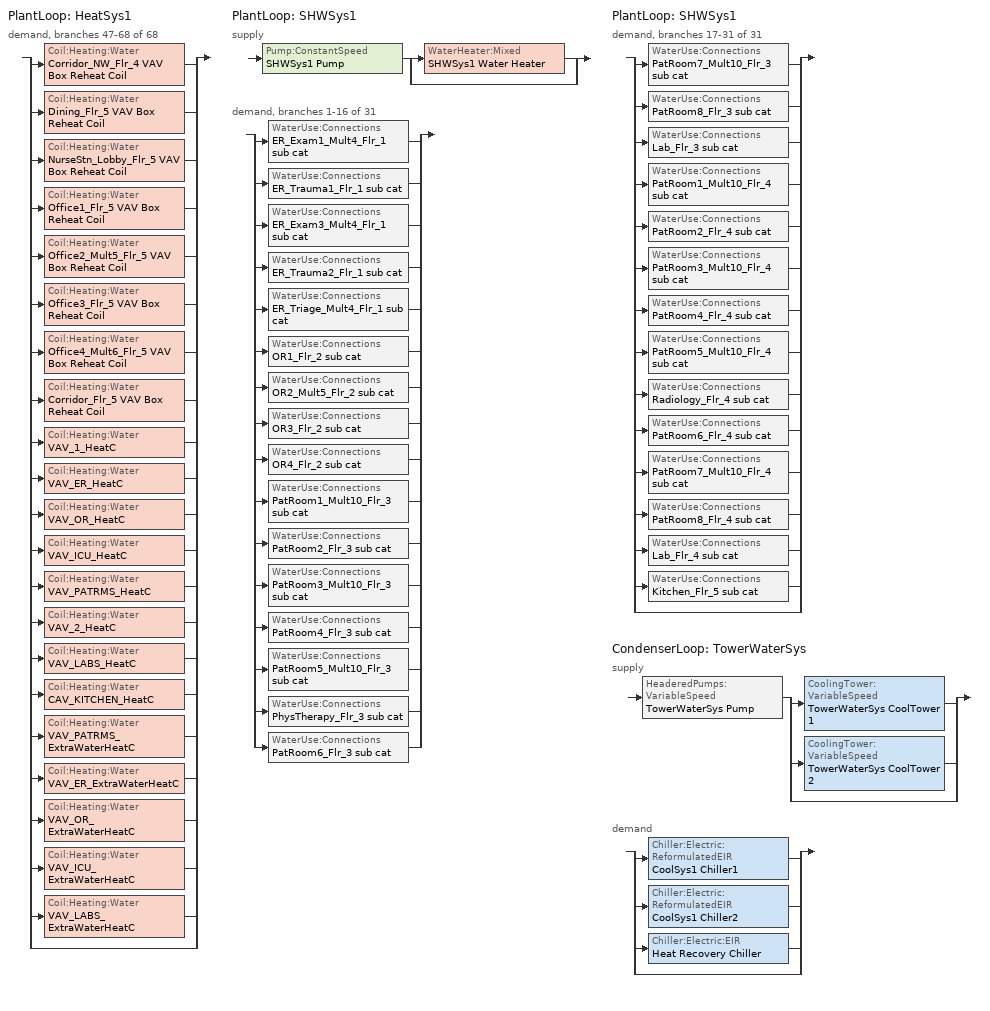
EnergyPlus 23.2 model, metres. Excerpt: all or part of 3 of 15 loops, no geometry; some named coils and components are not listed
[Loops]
PlantLoop 'HeatSys1'
 demand, branches 47-68 of 68: split
  | Coil:Heating:Water 'Corridor_NW_Flr_4 VAV Box Reheat Coil'
  | Coil:Heating:Water 'Dining_Flr_5 VAV Box Reheat Coil'
  | Coil:Heating:Water 'NurseStn_Lobby_Flr_5 VAV Box Reheat Coil'
  | Coil:Heating:Water 'Office1_Flr_5 VAV Box Reheat Coil'
  | Coil:Heating:Water 'Office2_Mult5_Flr_5 VAV Box Reheat Coil'
  | Coil:Heating:Water 'Office3_Flr_5 VAV Box Reheat Coil'
  | Coil:Heating:Water 'Office4_Mult6_Flr_5 VAV Box Reheat Coil'
  | Coil:Heating:Water 'Corridor_Flr_5 VAV Box Reheat Coil'
  | Coil:Heating:Water 'VAV_1_HeatC'
  | Coil:Heating:Water 'VAV_ER_HeatC'
  | Coil:Heating:Water 'VAV_OR_HeatC'
  | Coil:Heating:Water 'VAV_ICU_HeatC'
  | Coil:Heating:Water 'VAV_PATRMS_HeatC'
  | Coil:Heating:Water 'VAV_2_HeatC'
  | Coil:Heating:Water 'VAV_LABS_HeatC'
  | Coil:Heating:Water 'CAV_KITCHEN_HeatC'
  | Coil:Heating:Water 'VAV_PATRMS_ExtraWaterHeatC'
  | Coil:Heating:Water 'VAV_ER_ExtraWaterHeatC'
  | Coil:Heating:Water 'VAV_OR_ExtraWaterHeatC'
  | Coil:Heating:Water 'VAV_ICU_ExtraWaterHeatC'
  | Coil:Heating:Water 'VAV_LABS_ExtraWaterHeatC'
  | bypass
PlantLoop 'SHWSys1'
 supply: Pump:ConstantSpeed 'SHWSys1 Pump' > split
  | WaterHeater:Mixed 'SHWSys1 Water Heater'
  | bypass
 demand, branches 1-16 of 31: split
  | WaterUse:Connections 'ER_Exam1_Mult4_Flr_1 sub cat'
  | WaterUse:Connections 'ER_Trauma1_Flr_1 sub cat'
  | WaterUse:Connections 'ER_Exam3_Mult4_Flr_1 sub cat'
  | WaterUse:Connections 'ER_Trauma2_Flr_1 sub cat'
  | WaterUse:Connections 'ER_Triage_Mult4_Flr_1 sub cat'
  | WaterUse:Connections 'OR1_Flr_2 sub cat'
  | WaterUse:Connections 'OR2_Mult5_Flr_2 sub cat'
  | WaterUse:Connections 'OR3_Flr_2 sub cat'
  | WaterUse:Connections 'OR4_Flr_2 sub cat'
  | WaterUse:Connections 'PatRoom1_Mult10_Flr_3 sub cat'
  | WaterUse:Connections 'PatRoom2_Flr_3 sub cat'
  | WaterUse:Connections 'PatRoom3_Mult10_Flr_3 sub cat'
  | WaterUse:Connections 'PatRoom4_Flr_3 sub cat'
  | WaterUse:Connections 'PatRoom5_Mult10_Flr_3 sub cat'
  | WaterUse:Connections 'PhysTherapy_Flr_3 sub cat'
  | WaterUse:Connections 'PatRoom6_Flr_3 sub cat'
PlantLoop 'SHWSys1'
 demand, branches 17-31 of 31: split
  | WaterUse:Connections 'PatRoom7_Mult10_Flr_3 sub cat'
  | WaterUse:Connections 'PatRoom8_Flr_3 sub cat'
  | WaterUse:Connections 'Lab_Flr_3 sub cat'
  | WaterUse:Connections 'PatRoom1_Mult10_Flr_4 sub cat'
  | WaterUse:Connections 'PatRoom2_Flr_4 sub cat'
  | WaterUse:Connections 'PatRoom3_Mult10_Flr_4 sub cat'
  | WaterUse:Connections 'PatRoom4_Flr_4 sub cat'
  | WaterUse:Connections 'PatRoom5_Mult10_Flr_4 sub cat'
  | WaterUse:Connections 'Radiology_Flr_4 sub cat'
  | WaterUse:Connections 'PatRoom6_Flr_4 sub cat'
  | WaterUse:Connections 'PatRoom7_Mult10_Flr_4 sub cat'
  | WaterUse:Connections 'PatRoom8_Flr_4 sub cat'
  | WaterUse:Connections 'Lab_Flr_4 sub cat'
  | WaterUse:Connections 'Kitchen_Flr_5 sub cat'
  | bypass
CondenserLoop 'TowerWaterSys'
 supply: HeaderedPumps:VariableSpeed 'TowerWaterSys Pump' > split
  | CoolingTower:VariableSpeed 'TowerWaterSys CoolTower 1'
  | CoolingTower:VariableSpeed 'TowerWaterSys CoolTower 2'
  | bypass
 demand: split
  | Chiller:Electric:ReformulatedEIR 'CoolSys1 Chiller1'
  | Chiller:Electric:ReformulatedEIR 'CoolSys1 Chiller2'
  | Chiller:Electric:EIR 'Heat Recovery Chiller'
  | bypass
[Coil:Heating:Water] Availability schedule=ALWAYS_ON; Maximum water flow rate=Autosize; Performance input method=UFactorTimesAreaAndDesignWaterFlowRate; Rated capacity=Autosize; Rated inlet air temperature=12.8; Rated inlet water temperature=48.89; Rated outlet air temperature=40; Rated outlet water temperature=35; U factor times area value=Autosize
Corridor_Flr_5 VAV Box Reheat Coil; Corridor_NW_Flr_4 VAV Box Reheat Coil; Dining_Flr_5 VAV Box Reheat Coil; NurseStn_Lobby_Flr_5 VAV Box Reheat Coil; Office1_Flr_5 VAV Box Reheat Coil; Office2_Mult5_Flr_5 VAV Box Reheat Coil; Office3_Flr_5 VAV Box Reheat Coil; Office4_Mult6_Flr_5 VAV Box Reheat Coil
[CondenserEquipmentList]
TowerWaterSys Equipment List 1: TowerWaterSys CoolTower 1, CoolingTower:VariableSpeed
TowerWaterSys Equipment List 2: TowerWaterSys CoolTower 1, CoolingTower:VariableSpeed, TowerWaterSys CoolTower 2, CoolingTower:VariableSpeed
[CondenserEquipmentOperationSchemes]
TowerWaterSys Loop Operation Scheme List: Control scheme 1=TowerWaterSys Operation Scheme; Control scheme 1 schedule=PlantOnSched
[CondenserLoop]
TowerWaterSys: Condenser equipment operation scheme=TowerWaterSys Loop Operation Scheme List; Condenser loop volume=Autocalculate; Fluid type=Water; Load distribution scheme=SequentialLoad; Maximum loop flow rate=Autosize; Maximum loop temperature=80; Minimum loop flow rate=0; Minimum loop temperature=5
[CoolingTower:VariableSpeed] Cell control=MaximalCell; Design air flow rate=Autosize; Design approach temperature=5.55556; Design fan power=19340.7; Design inlet air wet bulb temperature=20; Design range temperature=5.55556; Design water flow rate=0.0272255; Fan power ratio function of air flow rate ratio curve=Tower_Fan_Curve; Fraction of tower capacity in free convection regime=0.125; Minimum air flow rate ratio=0.2; Model type=CoolToolsCrossFlow; Number of cells=4; Sizing factor=1
TowerWaterSys CoolTower 1; TowerWaterSys CoolTower 2
[EnergyManagementSystem:Sensor]
Tower_PumpMassFlow: Output variable or output meter index key=TowerWaterSys Supply Inlet Node; Output variable or output meter=System Node Mass Flow Rate
[HeaderedPumps:VariableSpeed]
TowerWaterSys Pump: Design power consumption=Autosize; Design pump head=148557; Flow sequencing control scheme=Sequential; Fraction of motor inefficiencies to fluid stream=0; Minimum flow rate fraction=0; Motor efficiency=0.909; Number of pumps in bank=4; Pump control type=Intermittent; Total design flow rate=Autosize; Coefficient 1 of the part load performance curve=0; Coefficient 2 of the part load performance curve=0.0216; Coefficient 3 of the part load performance curve=-0.0325; Coefficient 4 of the part load performance curve=1.0095
[PlantEquipmentList]
SHWSys1 Equipment List: SHWSys1 Water Heater, WaterHeater:Mixed
[PlantEquipmentOperation:CoolingLoad]
TowerWaterSys Operation Scheme: Load range 1 lower limit=0; Load range 1 upper limit=697421; Load range 2 lower limit=697421; Load range 2 upper limit=1e+14; Range 1 equipment list=TowerWaterSys Equipment List 1; Range 2 equipment list=TowerWaterSys Equipment List 2
[PlantEquipmentOperation:HeatingLoad]
SHWSys1 Operation Scheme: Load range 1 lower limit=0; Load range 1 upper limit=1e+15; Range 1 equipment list=SHWSys1 Equipment List
[PlantEquipmentOperationSchemes]
SHWSys1 Loop Operation Scheme List: Control scheme 1=SHWSys1 Operation Scheme; Control scheme 1 schedule=PlantOnSched
[PlantLoop]
SHWSys1: Fluid type=Water; Load distribution scheme=Optimal; Maximum loop flow rate=Autosize; Maximum loop temperature=60; Minimum loop flow rate=0; Minimum loop temperature=10; Plant equipment operation scheme=SHWSys1 Loop Operation Scheme List; Plant loop volume=Autocalculate
[Pump:ConstantSpeed]
SHWSys1 Pump: Design flow rate=Autosize; Design power consumption=Autosize; Design pump head=29891; Fraction of motor inefficiencies to fluid stream=0; Motor efficiency=0.3; Pump control type=Intermittent
[SetpointManager:Scheduled] Control variable=Temperature
Name | Schedule | Setpoint node or nodelist
SHWSys1 Loop Setpoint Manager | SHWSys1-Loop-Temp-Schedule | SHWSys1 Supply Outlet Node
TowerWaterSystem Loop Setpoint Manager | Tower-Loop-Temp-Schedule | TowerWaterSys Supply Outlet Node
[Sizing:Plant]
Name | Design loop exit temperature | Loop design temperature difference | Loop type | Coincident sizing factor mode | Sizing option | Zone timesteps in averaging window
SHWSys1 | 60 | 5 | Heating
TowerWaterSys | 29.4444 | 5.55556 | Condenser | GlobalCoolingSizingFactor | Coincident | 6
[WaterHeater:Mixed]
SHWSys1 Water Heater: Ambient temperature indicator=Zone; Ambient temperature zone=BASEMENT; Deadband temperature difference=2; Heater control type=Cycle; Heater fuel type=NaturalGas; Heater maximum capacity=175843; Heater thermal efficiency=0.802765; Indirect water heating recovery time=1.5; Maximum temperature limit=82.2222; Off cycle loss coefficient to ambient temperature=15.601; Off cycle parasitic fuel consumption rate=17147.66; Off cycle parasitic fuel type=NaturalGas; Off cycle parasitic heat fraction to tank=0.8; On cycle loss coefficient to ambient temperature=15.601; On cycle parasitic fuel consumption rate=17147.66; On cycle parasitic fuel type=NaturalGas; Setpoint temperature schedule=SHWSys1 Water Heater Setpoint Temperature Schedule; Source side design flow rate=Autosize; Source side effectiveness=1; Tank volume=2.271247; Use side design flow rate=Autosize; Use side effectiveness=1
[WaterUse:Connections]
Name | Water use equipment name 1
ER_Exam1_Mult4_Flr_1 sub cat | ER_Exam1_Mult4_Flr_1 sub cat
ER_Exam3_Mult4_Flr_1 sub cat | ER_Exam3_Mult4_Flr_1 sub cat
ER_Trauma1_Flr_1 sub cat | ER_Trauma1_Flr_1 sub cat
ER_Trauma2_Flr_1 sub cat | ER_Trauma2_Flr_1 sub cat
ER_Triage_Mult4_Flr_1 sub cat | ER_Triage_Mult4_Flr_1 sub cat
Kitchen_Flr_5 sub cat | Kitchen_Flr_5 sub cat
Lab_Flr_3 sub cat | Lab_Flr_3 sub cat
Lab_Flr_4 sub cat | Lab_Flr_4 sub cat
OR1_Flr_2 sub cat | OR1_Flr_2 sub cat
OR2_Mult5_Flr_2 sub cat | OR2_Mult5_Flr_2 sub cat
OR3_Flr_2 sub cat | OR3_Flr_2 sub cat
OR4_Flr_2 sub cat | OR4_Flr_2 sub cat
PatRoom1_Mult10_Flr_3 sub cat | PatRoom1_Mult10_Flr_3 sub cat
PatRoom1_Mult10_Flr_4 sub cat | PatRoom1_Mult10_Flr_4 sub cat
PatRoom2_Flr_3 sub cat | PatRoom2_Flr_3 sub cat
PatRoom2_Flr_4 sub cat | PatRoom2_Flr_4 sub cat
PatRoom3_Mult10_Flr_3 sub cat | PatRoom3_Mult10_Flr_3 sub cat
PatRoom3_Mult10_Flr_4 sub cat | PatRoom3_Mult10_Flr_4 sub cat
PatRoom4_Flr_3 sub cat | PatRoom4_Flr_3 sub cat
PatRoom4_Flr_4 sub cat | PatRoom4_Flr_4 sub cat
PatRoom5_Mult10_Flr_3 sub cat | PatRoom5_Mult10_Flr_3 sub cat
PatRoom5_Mult10_Flr_4 sub cat | PatRoom5_Mult10_Flr_4 sub cat
PatRoom6_Flr_3 sub cat | PatRoom6_Flr_3 sub cat
PatRoom6_Flr_4 sub cat | PatRoom6_Flr_4 sub cat
PatRoom7_Mult10_Flr_3 sub cat | PatRoom7_Mult10_Flr_3 sub cat
PatRoom7_Mult10_Flr_4 sub cat | PatRoom7_Mult10_Flr_4 sub cat
PatRoom8_Flr_3 sub cat | PatRoom8_Flr_3 sub cat
PatRoom8_Flr_4 sub cat | PatRoom8_Flr_4 sub cat
PhysTherapy_Flr_3 sub cat | PhysTherapy_Flr_3 sub cat
Radiology_Flr_4 sub cat | Radiology_Flr_4 sub cat
[WaterUse:Equipment] End use subcategory=WaterUse
Name | Zone | Flow rate fraction schedule | Hot water supply temperature schedule | Latent fraction schedule | Peak flow rate | Sensible fraction schedule
ER_Exam1_Mult4_Flr_1 sub cat | ER_Exam1_Mult4_Flr_1 | BLDG_SWH_EXTD_SCH | ER_Exam1_Mult4_Flr_1 sub catHot Supply Temp Sched | ER_Exam1_Mult4_Flr_1 sub cat Latent fract sched | 1.05556e-06 | ER_Exam1_Mult4_Flr_1 sub cat Sensible fract sched
ER_Exam3_Mult4_Flr_1 sub cat | ER_Exam3_Mult4_Flr_1 | BLDG_SWH_EXTD_SCH | ER_Exam3_Mult4_Flr_1 sub catHot Supply Temp Sched | ER_Exam3_Mult4_Flr_1 sub cat Latent fract sched | 1.05556e-06 | ER_Exam3_Mult4_Flr_1 sub cat Sensible fract sched
ER_Trauma1_Flr_1 sub cat | ER_Trauma1_Flr_1 | BLDG_SWH_EXTD_SCH | ER_Trauma1_Flr_1 sub catHot Supply Temp Sched | ER_Trauma1_Flr_1 sub cat Latent fract sched | 1.05556e-06 | ER_Trauma1_Flr_1 sub cat Sensible fract sched
ER_Trauma2_Flr_1 sub cat | ER_Trauma2_Flr_1 | BLDG_SWH_EXTD_SCH | ER_Trauma2_Flr_1 sub catHot Supply Temp Sched | ER_Trauma2_Flr_1 sub cat Latent fract sched | 1.05556e-06 | ER_Trauma2_Flr_1 sub cat Sensible fract sched
ER_Triage_Mult4_Flr_1 sub cat | ER_Triage_Mult4_Flr_1 | BLDG_SWH_EXTD_SCH | ER_Triage_Mult4_Flr_1 sub catHot Supply Temp Sched | ER_Triage_Mult4_Flr_1 sub cat Latent fract sched | 1.05556e-06 | ER_Triage_Mult4_Flr_1 sub cat Sensible fract sched
Kitchen_Flr_5 sub cat | Kitchen_Flr_5 | BLDG_SWH_EXTD_SCH | Kitchen_Flr_5 sub catHot Supply Temp Sched | Kitchen_Flr_5 sub cat Latent fract sched | 6.05918e-05 | Kitchen_Flr_5 sub cat Sensible fract sched
Lab_Flr_3 sub cat | Lab_Flr_3 | BLDG_SWH_SCH | Lab_Flr_3 sub catHot Supply Temp Sched | Lab_Flr_3 sub cat Latent fract sched | 2.11111e-06 | Lab_Flr_3 sub cat Sensible fract sched
Lab_Flr_4 sub cat | Lab_Flr_4 | BLDG_SWH_SCH | Lab_Flr_4 sub catHot Supply Temp Sched | Lab_Flr_4 sub cat Latent fract sched | 2.11111e-06 | Lab_Flr_4 sub cat Sensible fract sched
OR1_Flr_2 sub cat | OR1_Flr_2 | BLDG_SWH_SCH | OR1_Flr_2 sub catHot Supply Temp Sched | OR1_Flr_2 sub cat Latent fract sched | 2.11111e-06 | OR1_Flr_2 sub cat Sensible fract sched
OR2_Mult5_Flr_2 sub cat | OR2_Mult5_Flr_2 | BLDG_SWH_SCH | OR2_Mult5_Flr_2 sub catHot Supply Temp Sched | OR2_Mult5_Flr_2 sub cat Latent fract sched | 2.11111e-06 | OR2_Mult5_Flr_2 sub cat Sensible fract sched
OR3_Flr_2 sub cat | OR3_Flr_2 | BLDG_SWH_SCH | OR3_Flr_2 sub catHot Supply Temp Sched | OR3_Flr_2 sub cat Latent fract sched | 2.11111e-06 | OR3_Flr_2 sub cat Sensible fract sched
OR4_Flr_2 sub cat | OR4_Flr_2 | BLDG_SWH_SCH | OR4_Flr_2 sub catHot Supply Temp Sched | OR4_Flr_2 sub cat Latent fract sched | 6.30556e-06 | OR4_Flr_2 sub cat Sensible fract sched
PatRoom1_Mult10_Flr_3 sub cat | PatRoom1_Mult10_Flr_3 | BLDG_SWH_EXTD_SCH | PatRoom1_Mult10_Flr_3 sub catHot Supply Temp Sched | PatRoom1_Mult10_Flr_3 sub cat Latent fract sched | 1.05556e-06 | PatRoom1_Mult10_Flr_3 sub cat Sensible fract sched
PatRoom1_Mult10_Flr_4 sub cat | PatRoom1_Mult10_Flr_4 | BLDG_SWH_EXTD_SCH | PatRoom1_Mult10_Flr_4 sub catHot Supply Temp Sched | PatRoom1_Mult10_Flr_4 sub cat Latent fract sched | 1.05556e-06 | PatRoom1_Mult10_Flr_4 sub cat Sensible fract sched
PatRoom2_Flr_3 sub cat | PatRoom2_Flr_3 | BLDG_SWH_EXTD_SCH | PatRoom2_Flr_3 sub catHot Supply Temp Sched | PatRoom2_Flr_3 sub cat Latent fract sched | 1.05556e-06 | PatRoom2_Flr_3 sub cat Sensible fract sched
PatRoom2_Flr_4 sub cat | PatRoom2_Flr_4 | BLDG_SWH_EXTD_SCH | PatRoom2_Flr_4 sub catHot Supply Temp Sched | PatRoom2_Flr_4 sub cat Latent fract sched | 1.05556e-06 | PatRoom2_Flr_4 sub cat Sensible fract sched
PatRoom3_Mult10_Flr_3 sub cat | PatRoom3_Mult10_Flr_3 | BLDG_SWH_EXTD_SCH | PatRoom3_Mult10_Flr_3 sub catHot Supply Temp Sched | PatRoom3_Mult10_Flr_3 sub cat Latent fract sched | 1.05556e-06 | PatRoom3_Mult10_Flr_3 sub cat Sensible fract sched
PatRoom3_Mult10_Flr_4 sub cat | PatRoom3_Mult10_Flr_4 | BLDG_SWH_EXTD_SCH | PatRoom3_Mult10_Flr_4 sub catHot Supply Temp Sched | PatRoom3_Mult10_Flr_4 sub cat Latent fract sched | 1.05556e-06 | PatRoom3_Mult10_Flr_4 sub cat Sensible fract sched
PatRoom4_Flr_3 sub cat | PatRoom4_Flr_3 | BLDG_SWH_EXTD_SCH | PatRoom4_Flr_3 sub catHot Supply Temp Sched | PatRoom4_Flr_3 sub cat Latent fract sched | 1.05556e-06 | PatRoom4_Flr_3 sub cat Sensible fract sched
PatRoom4_Flr_4 sub cat | PatRoom4_Flr_4 | BLDG_SWH_EXTD_SCH | PatRoom4_Flr_4 sub catHot Supply Temp Sched | PatRoom4_Flr_4 sub cat Latent fract sched | 1.05556e-06 | PatRoom4_Flr_4 sub cat Sensible fract sched
PatRoom5_Mult10_Flr_3 sub cat | PatRoom5_Mult10_Flr_3 | BLDG_SWH_EXTD_SCH | PatRoom5_Mult10_Flr_3 sub catHot Supply Temp Sched | PatRoom5_Mult10_Flr_3 sub cat Latent fract sched | 1.05556e-06 | PatRoom5_Mult10_Flr_3 sub cat Sensible fract sched
PatRoom5_Mult10_Flr_4 sub cat | PatRoom5_Mult10_Flr_4 | BLDG_SWH_EXTD_SCH | PatRoom5_Mult10_Flr_4 sub catHot Supply Temp Sched | PatRoom5_Mult10_Flr_4 sub cat Latent fract sched | 1.05556e-06 | PatRoom5_Mult10_Flr_4 sub cat Sensible fract sched
PatRoom6_Flr_3 sub cat | PatRoom6_Flr_3 | BLDG_SWH_EXTD_SCH | PatRoom6_Flr_3 sub catHot Supply Temp Sched | PatRoom6_Flr_3 sub cat Latent fract sched | 1.05556e-06 | PatRoom6_Flr_3 sub cat Sensible fract sched
PatRoom6_Flr_4 sub cat | PatRoom6_Flr_4 | BLDG_SWH_EXTD_SCH | PatRoom6_Flr_4 sub catHot Supply Temp Sched | PatRoom6_Flr_4 sub cat Latent fract sched | 1.05556e-06 | PatRoom6_Flr_4 sub cat Sensible fract sched
PatRoom7_Mult10_Flr_3 sub cat | PatRoom7_Mult10_Flr_3 | BLDG_SWH_EXTD_SCH | PatRoom7_Mult10_Flr_3 sub catHot Supply Temp Sched | PatRoom7_Mult10_Flr_3 sub cat Latent fract sched | 1.05556e-06 | PatRoom7_Mult10_Flr_3 sub cat Sensible fract sched
PatRoom7_Mult10_Flr_4 sub cat | PatRoom7_Mult10_Flr_4 | BLDG_SWH_EXTD_SCH | PatRoom7_Mult10_Flr_4 sub catHot Supply Temp Sched | PatRoom7_Mult10_Flr_4 sub cat Latent fract sched | 1.05556e-06 | PatRoom7_Mult10_Flr_4 sub cat Sensible fract sched
PatRoom8_Flr_3 sub cat | PatRoom8_Flr_3 | BLDG_SWH_EXTD_SCH | PatRoom8_Flr_3 sub catHot Supply Temp Sched | PatRoom8_Flr_3 sub cat Latent fract sched | 1.05556e-06 | PatRoom8_Flr_3 sub cat Sensible fract sched
PatRoom8_Flr_4 sub cat | PatRoom8_Flr_4 | BLDG_SWH_EXTD_SCH | PatRoom8_Flr_4 sub catHot Supply Temp Sched | PatRoom8_Flr_4 sub cat Latent fract sched | 1.05556e-06 | PatRoom8_Flr_4 sub cat Sensible fract sched
PhysTherapy_Flr_3 sub cat | PhysTherapy_Flr_3 | BLDG_SWH_SCH | PhysTherapy_Flr_3 sub catHot Supply Temp Sched | PhysTherapy_Flr_3 sub cat Latent fract sched | 1.05556e-06 | PhysTherapy_Flr_3 sub cat Sensible fract sched
Radiology_Flr_4 sub cat | Radiology_Flr_4 | BLDG_SWH_EXTD_SCH | Radiology_Flr_4 sub catHot Supply Temp Sched | Radiology_Flr_4 sub cat Latent fract sched | 1.05556e-06 | Radiology_Flr_4 sub cat Sensible fract sched
[Curve:Cubic]
Tower_Fan_Curve: Maximum value of x=1; Minimum value of x=0; Coefficient1 constant=0; Coefficient2 x=0; Coefficient3 x 2=0; Coefficient4 x 3=1
[Schedule:Compact]
ALWAYS_ON; PlantOnSched: Through: 12/31, For: AllDays, Until: 24:00, 1
BLDG_SWH_EXTD_SCH: Through: 12/31, For: Weekdays SummerDesignDay, Until: 07:00, 0.3, Until: 08:00, 0.5, Until: 09:00, 0.58, Until: 10:00, 0.66, Until: 11:00, 0.78, Until: 12:00, 0.82, Until: 13:00, 0.71, Until: 14:00, 0.82, Until: 15:00, 0.78, Until: 16:00, 0.74, Until: 17:00, 0.63, Until: 18:00, 0.41, Until: 21:00, 0.35, Until: 24:00, 0.3, For: Saturday WinterDesignDay, Until: 08:00, 0.3, Until: 09:00, 0.4, Until: 10:00, 0.5, Until: 17:00, 0.6, Until: 18:00, 0.5, Until: 24:00, 0.3, For: Sunday Holidays AllOtherDays, Until: 08:00, 0.3, Until: 09:00, 0.4, Until: 10:00, 0.5, Until: 17:00, 0.6, Until: 18:00, 0.5, Until: 24:00, 0.3
BLDG_SWH_SCH: Through: 12/31, For: Weekdays SummerDesignDay, Until: 07:00, 0, Until: 08:00, 0.17, Until: 09:00, 0.58, Until: 10:00, 0.66, Until: 11:00, 0.78, Until: 12:00, 0.82, Until: 13:00, 0.71, Until: 14:00, 0.82, Until: 15:00, 0.78, Until: 16:00, 0.74, Until: 17:00, 0.63, Until: 18:00, 0.41, Until: 21:00, 0.18, Until: 22:00, 0.1, Until: 24:00, 0, For: Saturday WinterDesignDay, Until: 07:00, 0, Until: 08:00, 0.01, Until: 09:00, 0.2, Until: 10:00, 0.28, Until: 12:00, 0.3, Until: 14:00, 0.24, Until: 17:00, 0.23, Until: 19:00, 0.1, Until: 24:00, 0, For: Sunday Holidays AllOtherDays, Until: 08:00, 0, Until: 16:00, 0.01, Until: 24:00, 0
ER_Exam1_Mult4_Flr_1 sub cat Latent fract sched; ER_Exam3_Mult4_Flr_1 sub cat Latent fract sched; ER_Trauma1_Flr_1 sub cat Latent fract sched; ER_Trauma2_Flr_1 sub cat Latent fract sched; ER_Triage_Mult4_Flr_1 sub cat Latent fract sched; Kitchen_Flr_5 sub cat Latent fract sched; Lab_Flr_3 sub cat Latent fract sched; Lab_Flr_4 sub cat Latent fract sched; OR1_Flr_2 sub cat Latent fract sched; OR2_Mult5_Flr_2 sub cat Latent fract sched; OR3_Flr_2 sub cat Latent fract sched; OR4_Flr_2 sub cat Latent fract sched; PatRoom1_Mult10_Flr_3 sub cat Latent fract sched; PatRoom1_Mult10_Flr_4 sub cat Latent fract sched; PatRoom2_Flr_3 sub cat Latent fract sched; PatRoom2_Flr_4 sub cat Latent fract sched; PatRoom3_Mult10_Flr_3 sub cat Latent fract sched; PatRoom3_Mult10_Flr_4 sub cat Latent fract sched; PatRoom4_Flr_3 sub cat Latent fract sched; PatRoom4_Flr_4 sub cat Latent fract sched; PatRoom5_Mult10_Flr_3 sub cat Latent fract sched; PatRoom5_Mult10_Flr_4 sub cat Latent fract sched; PatRoom6_Flr_3 sub cat Latent fract sched; PatRoom6_Flr_4 sub cat Latent fract sched; PatRoom7_Mult10_Flr_3 sub cat Latent fract sched; PatRoom7_Mult10_Flr_4 sub cat Latent fract sched; PatRoom8_Flr_3 sub cat Latent fract sched; PatRoom8_Flr_4 sub cat Latent fract sched; PhysTherapy_Flr_3 sub cat Latent fract sched; Radiology_Flr_4 sub cat Latent fract sched: Through: 12/31, For: AllDays, Until: 24:00, 0.05
ER_Exam1_Mult4_Flr_1 sub cat Sensible fract sched; ER_Exam3_Mult4_Flr_1 sub cat Sensible fract sched; ER_Trauma1_Flr_1 sub cat Sensible fract sched; ER_Trauma2_Flr_1 sub cat Sensible fract sched; ER_Triage_Mult4_Flr_1 sub cat Sensible fract sched; Kitchen_Flr_5 sub cat Sensible fract sched; Lab_Flr_3 sub cat Sensible fract sched; Lab_Flr_4 sub cat Sensible fract sched; OR1_Flr_2 sub cat Sensible fract sched; OR2_Mult5_Flr_2 sub cat Sensible fract sched; OR3_Flr_2 sub cat Sensible fract sched; OR4_Flr_2 sub cat Sensible fract sched; PatRoom1_Mult10_Flr_3 sub cat Sensible fract sched; PatRoom1_Mult10_Flr_4 sub cat Sensible fract sched; PatRoom2_Flr_3 sub cat Sensible fract sched; PatRoom2_Flr_4 sub cat Sensible fract sched; PatRoom3_Mult10_Flr_3 sub cat Sensible fract sched; PatRoom3_Mult10_Flr_4 sub cat Sensible fract sched; PatRoom4_Flr_3 sub cat Sensible fract sched; PatRoom4_Flr_4 sub cat Sensible fract sched; PatRoom5_Mult10_Flr_3 sub cat Sensible fract sched; PatRoom5_Mult10_Flr_4 sub cat Sensible fract sched; PatRoom6_Flr_3 sub cat Sensible fract sched; PatRoom6_Flr_4 sub cat Sensible fract sched; PatRoom7_Mult10_Flr_3 sub cat Sensible fract sched; PatRoom7_Mult10_Flr_4 sub cat Sensible fract sched; PatRoom8_Flr_3 sub cat Sensible fract sched; PatRoom8_Flr_4 sub cat Sensible fract sched; PhysTherapy_Flr_3 sub cat Sensible fract sched; Radiology_Flr_4 sub cat Sensible fract sched: Through: 12/31, For: AllDays, Until: 24:00, 0.2
ER_Exam1_Mult4_Flr_1 sub catHot Supply Temp Sched; ER_Exam3_Mult4_Flr_1 sub catHot Supply Temp Sched; ER_Trauma1_Flr_1 sub catHot Supply Temp Sched; ER_Trauma2_Flr_1 sub catHot Supply Temp Sched; ER_Triage_Mult4_Flr_1 sub catHot Supply Temp Sched; Kitchen_Flr_5 sub catHot Supply Temp Sched; Lab_Flr_3 sub catHot Supply Temp Sched; Lab_Flr_4 sub catHot Supply Temp Sched; OR1_Flr_2 sub catHot Supply Temp Sched; OR2_Mult5_Flr_2 sub catHot Supply Temp Sched; OR3_Flr_2 sub catHot Supply Temp Sched; OR4_Flr_2 sub catHot Supply Temp Sched; PatRoom1_Mult10_Flr_3 sub catHot Supply Temp Sched; PatRoom1_Mult10_Flr_4 sub catHot Supply Temp Sched; PatRoom2_Flr_3 sub catHot Supply Temp Sched; PatRoom2_Flr_4 sub catHot Supply Temp Sched; PatRoom3_Mult10_Flr_3 sub catHot Supply Temp Sched; PatRoom3_Mult10_Flr_4 sub catHot Supply Temp Sched; PatRoom4_Flr_3 sub catHot Supply Temp Sched; PatRoom4_Flr_4 sub catHot Supply Temp Sched; PatRoom5_Mult10_Flr_3 sub catHot Supply Temp Sched; PatRoom5_Mult10_Flr_4 sub catHot Supply Temp Sched; PatRoom6_Flr_3 sub catHot Supply Temp Sched; PatRoom6_Flr_4 sub catHot Supply Temp Sched; PatRoom7_Mult10_Flr_3 sub catHot Supply Temp Sched; PatRoom7_Mult10_Flr_4 sub catHot Supply Temp Sched; PatRoom8_Flr_3 sub catHot Supply Temp Sched; PatRoom8_Flr_4 sub catHot Supply Temp Sched; PhysTherapy_Flr_3 sub catHot Supply Temp Sched; Radiology_Flr_4 sub catHot Supply Temp Sched: Through: 12/31, For: AllDays, Until: 24:00, 55
SHWSys1 Water Heater Setpoint Temperature Schedule; SHWSys1-Loop-Temp-Schedule: Through: 12/31, For: AllDays, Until: 24:00, 60
Tower-Loop-Temp-Schedule: Through: 12/31, For: AllDays, Until: 24:00, 21.1
